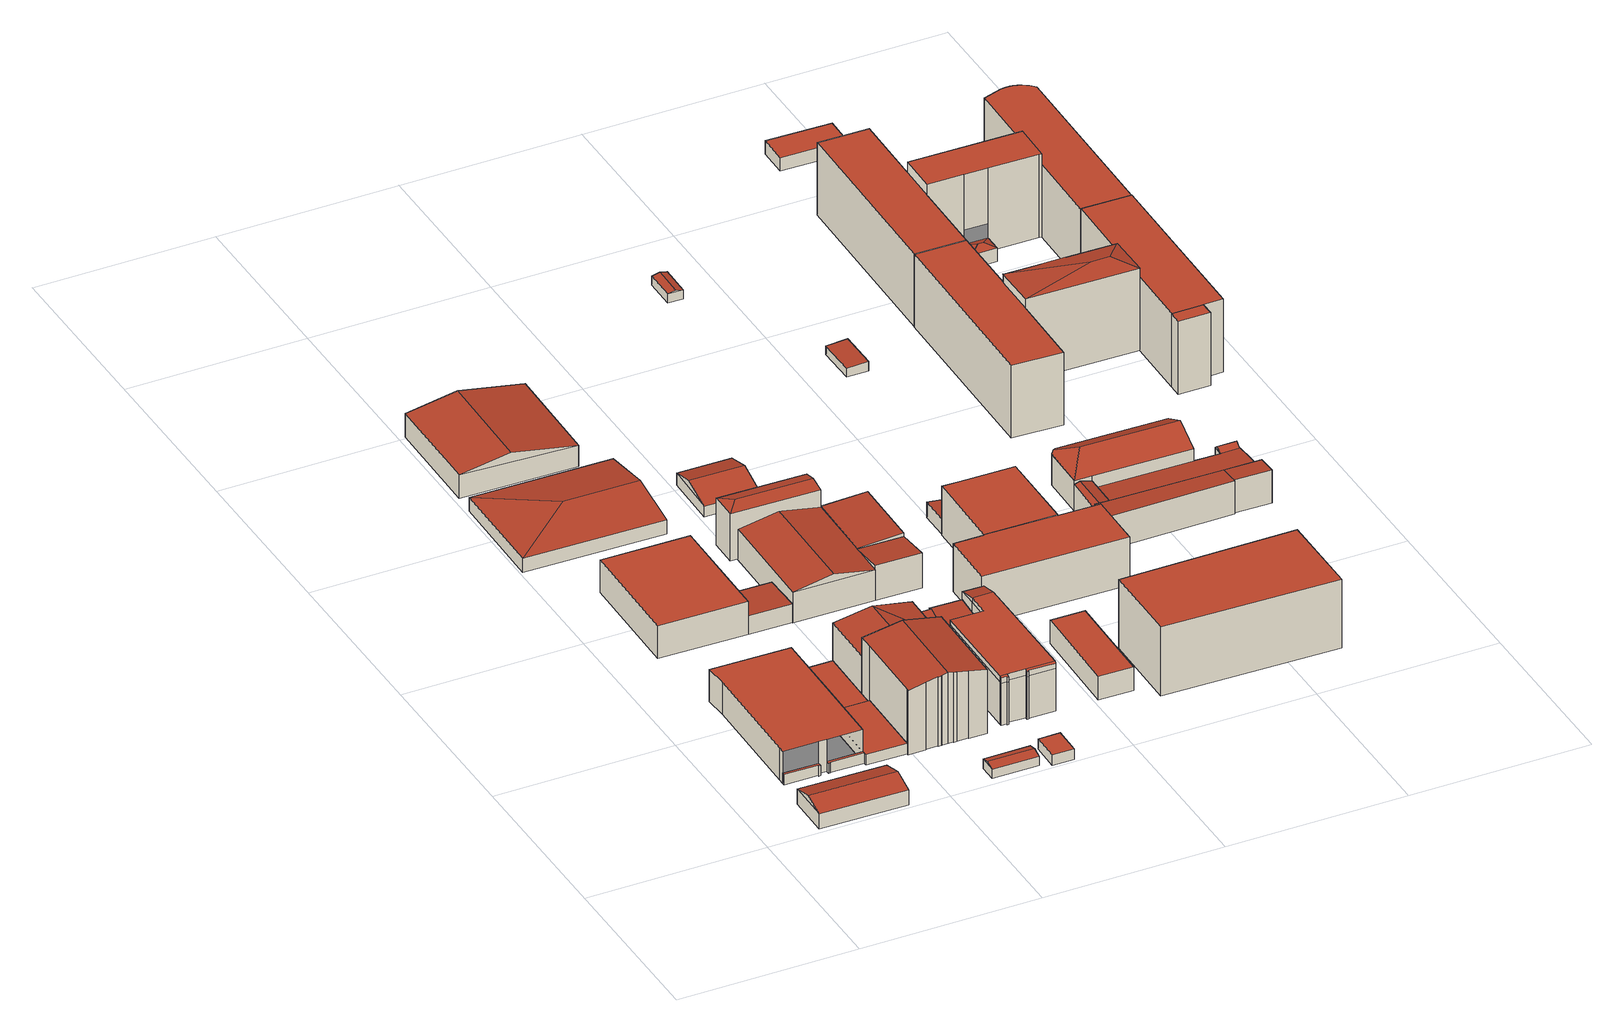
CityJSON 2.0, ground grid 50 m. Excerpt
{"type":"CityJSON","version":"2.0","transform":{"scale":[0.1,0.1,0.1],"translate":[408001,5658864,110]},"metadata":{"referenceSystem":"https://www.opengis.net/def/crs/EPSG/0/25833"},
"CityObjects":{
"building1":{"type":"Building","attributes":{"Dachtyp_tdc":"tdcGableRoof","Gemeindeschluessel":14612000,"Dachneigung":16.7,"QualitaetDacherkennung":88,"Geometrietyp2DReferenz":"3000","measuredHeight":6.21,"function":"31001_2000","roofType":"3100"},"geometry":[{"type":"Solid","lod":"2","boundaries":[[[[0,1,2,3]],[[1,4,5,2]],[[4,6,7,5]],[[6,0,3,7]],[[4,1,8]],[[0,6,9]],[[1,0,9,8]],[[6,4,8,9]],[[3,2,5,7]]]],"semantics":{"surfaces":[{"type":"WallSurface"},{"type":"RoofSurface"},{"type":"GroundSurface"}],"values":[[0,0,0,0,0,0,1,1,2]]}}]},
"building2":{"type":"Building","attributes":{"Gemeindeschluessel":14612000,"Geometrietyp2DReferenz":"3000","function":"31001_2000","roofType":"9999"},"children":["building2-1","building2-2","building2-3"]},
"building2-1":{"type":"BuildingPart","attributes":{"Dachtyp_tdc":"tdcPolyFlatRoof","Dachneigung":0,"QualitaetDacherkennung":30,"Geometrietyp2DReferenz":"3000","measuredHeight":9.4,"roofType":"1000"},"parents":["building2"],"geometry":[{"type":"MultiSurface","lod":"2","boundaries":[[[10,11,12,13]],[[11,14,15,16,12]],[[17,18,19,20,21,22]],[[23,24,25,26,27]],[[24,28,29,25]],[[28,30,31,29]],[[30,10,13,31]],[[30,28,24,23,18,17,14,11,10]],[[13,12,16,21,20,26,25,29,31]]],"semantics":{"surfaces":[{"type":"WallSurface"},{"type":"RoofSurface"},{"type":"GroundSurface"}],"values":[0,0,0,0,0,0,0,1,2]}}]},
"building2-2":{"type":"BuildingPart","attributes":{"Dachtyp_tdc":"tdcPolyFlatRoof","Dachneigung":0,"QualitaetDacherkennung":0,"Geometrietyp2DReferenz":"3000","measuredHeight":3,"roofType":"9999"},"parents":["building2"],"geometry":[{"type":"MultiSurface","lod":"2","boundaries":[[[32,33,34,15,22,35]],[[35,22,21,36]],[[15,34,37,16]],[[34,33,38,37]],[[33,32,39,38]],[[32,35,36,39]],[[36,21,16,37,38,39]],[[16,21,22,15]]],"semantics":{"surfaces":[{"type":"RoofSurface"},{"type":"WallSurface"},{"type":"GroundSurface"},{"type":"ClosureSurface","isClosure":"1","QuelleClosure":"LoD1Solid"}],"values":[0,1,1,1,1,1,2,3]}}]},
"building2-3":{"type":"BuildingPart","attributes":{"Dachtyp_tdc":"tdcPolyFlatRoof","Dachneigung":0,"QualitaetDacherkennung":0,"Geometrietyp2DReferenz":"3000","measuredHeight":3.01,"roofType":"9999"},"parents":["building2"],"geometry":[{"type":"MultiSurface","lod":"2","boundaries":[[[19,27,40,41,42,43]],[[43,42,44,45]],[[42,41,46,44]],[[41,40,47,46]],[[40,27,26,47]],[[19,43,45,20]],[[45,44,46,47,26,20]],[[20,26,27,19]]],"semantics":{"surfaces":[{"type":"RoofSurface"},{"type":"WallSurface"},{"type":"GroundSurface"},{"type":"ClosureSurface","isClosure":"1","QuelleClosure":"LoD1Solid"}],"values":[0,1,1,1,1,1,2,3]}}]},
"building3":{"type":"Building","attributes":{"Dachtyp_tdc":"tdcPolyFlatRoof","Gemeindeschluessel":14612000,"Dachneigung":0,"QualitaetDacherkennung":0,"Geometrietyp2DReferenz":"3000","BezugspunktDach":"2000","measuredHeight":3,"function":"31001_2000"},"geometry":[{"type":"MultiSurface","lod":"2","boundaries":[[[48,49,50,51,52]],[[52,51,53,54]],[[51,50,55,53]],[[50,49,56,55]],[[49,48,57,56]],[[48,52,54,57]],[[54,53,55,56,57]]],"semantics":{"surfaces":[{"type":"RoofSurface"},{"type":"WallSurface"},{"type":"GroundSurface"}],"values":[0,1,1,1,1,1,2]}}]},
"building4":{"type":"Building","attributes":{"Dachtyp_tdc":"tdcPolyFlatRoof","Gemeindeschluessel":14612000,"Dachneigung":0,"QualitaetDacherkennung":30,"Geometrietyp2DReferenz":"3000","measuredHeight":9.55,"function":"31001_2000","roofType":"1000"},"geometry":[{"type":"Solid","lod":"2","boundaries":[[[[58,59,60,61]],[[59,62,63,60]],[[62,64,65,63]],[[64,66,67,65]],[[66,58,61,67]],[[66,64,62,59,58]],[[61,60,63,65,67]]]],"semantics":{"surfaces":[{"type":"WallSurface"},{"type":"RoofSurface"},{"type":"GroundSurface"}],"values":[[0,0,0,0,0,1,2]]}}]},
"building5":{"type":"Building","attributes":{"Dachtyp_tdc":"tdcPolyFlatRoof","Gemeindeschluessel":14612000,"Dachneigung":0,"QualitaetDacherkennung":23,"Geometrietyp2DReferenz":"3000","measuredHeight":2.31,"function":"31001_2000","roofType":"1000"},"geometry":[{"type":"Solid","lod":"2","boundaries":[[[[68,69,70,57]],[[69,71,72,70]],[[71,73,74,72]],[[73,75,54,74]],[[75,68,57,54]],[[75,73,71,69,68]],[[57,70,72,74,54]]]],"semantics":{"surfaces":[{"type":"WallSurface"},{"type":"RoofSurface"},{"type":"GroundSurface"}],"values":[[0,0,0,0,0,1,2]]}}]},
"building6":{"type":"Building","attributes":{"Gemeindeschluessel":14612000,"Dachtyp_tdc":"tdcHipAndGableRoof","Dachneigung":10.15,"QualitaetDacherkennung":19,"Geometrietyp2DReferenz":"3000","measuredHeight":6.79,"function":"31001_2000","roofType":"5000"},"geometry":[{"type":"Solid","lod":"2","boundaries":[[[[76,77,78,79]],[[77,80,81,78]],[[80,82,83,81]],[[82,76,79,83]],[[80,77,84]],[[76,82,85]],[[77,76,85,84]],[[82,80,84,85]],[[79,78,81,83]]]],"semantics":{"surfaces":[{"type":"WallSurface"},{"type":"RoofSurface"},{"type":"GroundSurface"}],"values":[[0,0,0,0,1,0,1,1,2]]}}]},
"building7":{"type":"Building","attributes":{"Dachtyp_tdc":"tdcGableRoof","Gemeindeschluessel":14612000,"Dachneigung":10.18,"QualitaetDacherkennung":61,"Geometrietyp2DReferenz":"3000","measuredHeight":20.76,"function":"31001_2000","roofType":"3100"},"geometry":[{"type":"Solid","lod":"2","boundaries":[[[[86,87,88,89]],[[87,90,91,88]],[[90,92,93,91]],[[92,94,95,93]],[[94,96,53,95]],[[96,97,54,53]],[[97,98,74,54]],[[98,99,100,74]],[[99,101,102,100]],[[101,103,104,102]],[[103,105,106,104]],[[105,107,108,106]],[[107,109,110,108]],[[109,111,112,110]],[[111,113,114,112]],[[113,115,116,114]],[[115,117,118,116]],[[117,119,120,118]],[[119,121,122,120]],[[121,86,89,122]],[[117,115,113,111,109,107,105,103,101,99]],[[99,98,97,96,94,92,90,87,86,121,119,117]],[[89,88,91,93,95,53,54,74,100,102,104,106,108,110,112,114,116,118,120,122]]]],"semantics":{"surfaces":[{"type":"WallSurface"},{"type":"RoofSurface"},{"type":"GroundSurface"}],"values":[[0,0,0,0,0,0,0,0,0,0,0,0,0,0,0,0,0,0,0,0,1,1,2]]}}]},
"building8":{"type":"Building","attributes":{"Dachtyp_tdc":"tdcGableRoof","Gemeindeschluessel":14612000,"Dachneigung":14.12,"QualitaetDacherkennung":81,"Geometrietyp2DReferenz":"3000","measuredHeight":3.31,"function":"31001_2000","roofType":"3100"},"geometry":[{"type":"Solid","lod":"2","boundaries":[[[[123,124,125,126]],[[124,127,128,125]],[[127,129,130,128]],[[129,123,126,130]],[[127,124,131]],[[123,129,132]],[[124,123,132,131]],[[129,127,131,132]],[[126,125,128,130]]]],"semantics":{"surfaces":[{"type":"WallSurface"},{"type":"RoofSurface"},{"type":"GroundSurface"}],"values":[[0,0,0,0,0,0,1,1,2]]}}]},
"building9":{"type":"Building","attributes":{"Dachtyp_tdc":"tdcPolyFlatRoof","Gemeindeschluessel":14612000,"Dachneigung":2.99,"QualitaetDacherkennung":79,"Geometrietyp2DReferenz":"3000","measuredHeight":5.35,"function":"31001_2000","roofType":"2100"},"geometry":[{"type":"Solid","lod":"2","boundaries":[[[[133,134,135,136]],[[134,137,61,135]],[[137,138,67,61]],[[138,133,136,67]],[[138,137,134,133]],[[136,135,61,67]]]],"semantics":{"surfaces":[{"type":"WallSurface"},{"type":"RoofSurface"},{"type":"GroundSurface"}],"values":[[0,0,0,0,1,2]]}}]},
"building10":{"type":"Building","attributes":{"Dachtyp_tdc":"tdcGableRoof","Gemeindeschluessel":14612000,"Dachneigung":10.08,"QualitaetDacherkennung":37,"Geometrietyp2DReferenz":"3000","measuredHeight":9.39,"function":"31001_2000","roofType":"3100"},"geometry":[{"type":"Solid","lod":"2","boundaries":[[[[139,140,141,142]],[[140,143,144,141]],[[143,145,146,144]],[[145,139,142,146]],[[143,140,147]],[[139,145,148]],[[140,139,148,147]],[[145,143,147,148]],[[142,141,144,146]]]],"semantics":{"surfaces":[{"type":"WallSurface"},{"type":"RoofSurface"},{"type":"GroundSurface"}],"values":[[0,0,0,0,0,0,1,1,2]]}}]},
"building11":{"type":"Building","attributes":{"Dachtyp_tdc":"tdcFreeFormRoof","Gemeindeschluessel":14612000,"Dachneigung":10.04,"QualitaetDacherkennung":46,"Geometrietyp2DReferenz":"3000","measuredHeight":15.27,"function":"31001_2000","roofType":"5000"},"geometry":[{"type":"Solid","lod":"2","boundaries":[[[[149,150,72,74]],[[150,151,152,72]],[[151,153,154,152]],[[153,155,156,154]],[[155,157,102,156]],[[157,149,74,102]],[[150,149,158,159]],[[159,157,155,153,151]],[[158,157,159]],[[157,158,149]],[[150,159,151]],[[74,72,152,154,156,102]]]],"semantics":{"surfaces":[{"type":"WallSurface"},{"type":"RoofSurface"},{"type":"GroundSurface"}],"values":[[0,0,0,0,0,0,1,1,1,0,0,2]]}}]},
"building12":{"type":"Building","attributes":{"Dachtyp_tdc":"tdcPolyFlatRoof","Gemeindeschluessel":14612000,"Dachneigung":0,"QualitaetDacherkennung":94,"Geometrietyp2DReferenz":"3000","measuredHeight":3.01,"function":"31001_2000","roofType":"1000"},"geometry":[{"type":"Solid","lod":"2","boundaries":[[[[160,161,162,163]],[[161,164,165,162]],[[164,166,167,165]],[[166,160,163,167]],[[166,164,161,160]],[[163,162,165,167]]]],"semantics":{"surfaces":[{"type":"WallSurface"},{"type":"RoofSurface"},{"type":"GroundSurface"}],"values":[[0,0,0,0,1,2]]}}]},
"building13":{"type":"Building","attributes":{"Dachtyp_tdc":"tdcFreeFormRoof","Gemeindeschluessel":14612000,"Dachneigung":26.75,"QualitaetDacherkennung":26,"Geometrietyp2DReferenz":"3000","measuredHeight":4.13,"function":"31001_2000","roofType":"5000"},"geometry":[{"type":"Solid","lod":"2","boundaries":[[[[168,169,170,171]],[[169,172,156,170]],[[172,173,154,156]],[[173,168,171,154]],[[174,175,173,172]],[[174,172,169]],[[175,174,169,168]],[[175,168,173]],[[171,170,156,154]]]],"semantics":{"surfaces":[{"type":"WallSurface"},{"type":"RoofSurface"},{"type":"GroundSurface"}],"values":[[0,0,0,0,1,1,1,1,2]]}}]},
"building14":{"type":"Building","attributes":{"Gemeindeschluessel":14612000,"Geometrietyp2DReferenz":"3000","function":"31001_2000","roofType":"9999"},"children":["building14-1","building14-2"]},
"building14-1":{"type":"BuildingPart","attributes":{"Dachtyp_tdc":"tdcGableRoof","Dachneigung":10.97,"QualitaetDacherkennung":50,"Geometrietyp2DReferenz":"3000","measuredHeight":10.4,"roofType":"3100"},"parents":["building14"],"geometry":[{"type":"MultiSurface","lod":"2","boundaries":[[[176,177,178,179]],[[177,180,181,178]],[[180,182,183,181]],[[180,177,184]],[[177,176,185,186,184]],[[182,180,184,186,187]],[[179,178,181,183]]],"semantics":{"surfaces":[{"type":"WallSurface"},{"type":"RoofSurface"},{"type":"GroundSurface"}],"values":[0,0,0,0,1,1,2]}}]},
"building14-2":{"type":"BuildingPart","attributes":{"Dachtyp_tdc":"tdcPolyFlatRoof","Dachneigung":4.54,"QualitaetDacherkennung":76,"Geometrietyp2DReferenz":"3000","measuredHeight":10.03,"roofType":"2100"},"parents":["building14"],"geometry":[{"type":"MultiSurface","lod":"2","boundaries":[[[188,179,183,189,190]],[[191,192,176,179,188]],[[193,194,189,183,182]],[[194,195,190,189]],[[195,191,188,190]],[[195,194,193,187,185,192,191]]],"semantics":{"surfaces":[{"type":"GroundSurface"},{"type":"WallSurface"},{"type":"RoofSurface"}],"values":[0,1,1,1,1,2]}}]},
"building15":{"type":"Building","attributes":{"Dachtyp_tdc":"tdcFreeFormRoof","Gemeindeschluessel":14612000,"Dachneigung":0.806,"QualitaetDacherkennung":40,"Geometrietyp2DReferenz":"3000","measuredHeight":14.28,"function":"31001_2000","roofType":"5000"},"geometry":[{"type":"Solid","lod":"2","boundaries":[[[[196,197,198,199]],[[197,200,201,198]],[[200,202,203,201]],[[202,204,205,203]],[[204,206,207,205]],[[206,208,209,207]],[[208,210,211,209]],[[210,212,213,211]],[[212,214,215,213]],[[214,216,217,215]],[[216,218,219,217]],[[218,220,221,219]],[[220,222,223,221]],[[222,224,170,223]],[[224,225,226,170]],[[225,227,228,226]],[[227,229,230,228]],[[229,196,199,230]],[[231,232,233,234,235,236,237,238,233,232,239,240,241,242]],[[243,196,229,244]],[[238,243,244,245,246,239,232,233]],[[227,244,229]],[[202,200,238,237]],[[197,196,243]],[[200,197,243,238]],[[204,202,237,236]],[[206,204,236,235]],[[208,206,235,234]],[[210,208,234,233]],[[212,210,233,232]],[[214,212,232,231]],[[216,214,231,242]],[[218,216,242,241]],[[220,218,241,240]],[[222,220,240,239]],[[224,222,239,246]],[[225,224,246,245]],[[227,225,245,244]],[[199,198,201,203,205,207,209,211,213,215,217,219,221,223,170,226,228,230]]]],"semantics":{"surfaces":[{"type":"WallSurface"},{"type":"RoofSurface"},{"type":"GroundSurface"}],"values":[[0,0,0,0,0,0,0,0,0,0,0,0,0,0,0,0,0,0,1,1,1,0,0,0,0,0,0,0,0,0,0,0,0,0,0,0,0,0,2]]}}]},
"building16":{"type":"Building","attributes":{"Dachtyp_tdc":"tdcFreeFormRoof","Gemeindeschluessel":14612000,"Dachneigung":12.88,"QualitaetDacherkennung":52,"Geometrietyp2DReferenz":"3000","measuredHeight":14.72,"function":"31001_2000","roofType":"5000"},"geometry":[{"type":"Solid","lod":"2","boundaries":[[[[247,248,249,250]],[[248,251,252,249]],[[251,253,254,252]],[[253,247,250,254]],[[255,253,251]],[[248,256,255,251]],[[255,256,247,253]],[[248,247,256]],[[250,249,252,254]]]],"semantics":{"surfaces":[{"type":"WallSurface"},{"type":"RoofSurface"},{"type":"GroundSurface"}],"values":[[0,0,0,0,1,1,1,0,2]]}}]},
"building17":{"type":"Building","attributes":{"Gemeindeschluessel":14612000,"Geometrietyp2DReferenz":"3000","function":"31001_2000","roofType":"9999"},"children":["building17-1","building17-2"]},
"building17-1":{"type":"BuildingPart","attributes":{"Dachtyp_tdc":"tdcGableRoof","Dachneigung":10.59,"QualitaetDacherkennung":91,"Geometrietyp2DReferenz":"3000","measuredHeight":10.96,"roofType":"3100"},"parents":["building17"],"geometry":[{"type":"MultiSurface","lod":"2","boundaries":[[[257,258,259,260]],[[258,261,262,259]],[[263,257,260,264]],[[261,258,265]],[[257,263,266]],[[258,257,266,265]],[[263,267,261,265,266]],[[260,259,262,268,264]]],"semantics":{"surfaces":[{"type":"WallSurface"},{"type":"RoofSurface"},{"type":"GroundSurface"}],"values":[0,0,0,0,0,1,1,2]}}]},
"building17-2":{"type":"BuildingPart","attributes":{"Dachtyp_tdc":"tdcPolyFlatRoof","Dachneigung":6.86,"QualitaetDacherkennung":84,"Geometrietyp2DReferenz":"3000","measuredHeight":10.15,"roofType":"2100"},"parents":["building17"],"geometry":[{"type":"MultiSurface","lod":"2","boundaries":[[[269,270,271,272]],[[270,273,263,264,271]],[[274,269,272,268,267]],[[274,273,270,269]],[[272,271,264,268]]],"semantics":{"surfaces":[{"type":"WallSurface"},{"type":"RoofSurface"},{"type":"GroundSurface"}],"values":[0,0,0,1,2]}}]},
"building18":{"type":"Building","attributes":{"Dachtyp_tdc":"tdcGableRoof","Gemeindeschluessel":14612000,"Dachneigung":17.42,"QualitaetDacherkennung":97,"Geometrietyp2DReferenz":"3000","measuredHeight":5.73,"function":"31001_2000","roofType":"3100"},"geometry":[{"type":"Solid","lod":"2","boundaries":[[[[275,276,277,278]],[[276,279,280,277]],[[279,281,282,280]],[[281,275,278,282]],[[279,276,283]],[[275,281,284]],[[276,275,284,283]],[[281,279,283,284]],[[278,277,280,282]]]],"semantics":{"surfaces":[{"type":"WallSurface"},{"type":"RoofSurface"},{"type":"GroundSurface"}],"values":[[0,0,0,0,0,0,1,1,2]]}}]},
"building19":{"type":"Building","attributes":{"Dachtyp_tdc":"tdcPolyFlatRoof","Gemeindeschluessel":14612000,"Dachneigung":3.79,"QualitaetDacherkennung":90,"Geometrietyp2DReferenz":"3000","measuredHeight":9.85,"function":"31001_2000","roofType":"2100"},"geometry":[{"type":"Solid","lod":"2","boundaries":[[[[285,286,287,262]],[[286,288,272,287]],[[288,289,268,272]],[[289,285,262,268]],[[289,288,286,285]],[[262,287,272,268]]]],"semantics":{"surfaces":[{"type":"WallSurface"},{"type":"RoofSurface"},{"type":"GroundSurface"}],"values":[[0,0,0,0,1,2]]}}]},
"building20":{"type":"Building","attributes":{"Dachtyp_tdc":"tdcPolyFlatRoof","Gemeindeschluessel":14612000,"Dachneigung":0,"QualitaetDacherkennung":66,"Geometrietyp2DReferenz":"3000","measuredHeight":6.84,"function":"31001_2000","roofType":"1000"},"geometry":[{"type":"Solid","lod":"2","boundaries":[[[[290,291,292,293]],[[291,294,295,292]],[[294,296,297,295]],[[296,290,293,297]],[[296,294,291,290]],[[293,292,295,297]]]],"semantics":{"surfaces":[{"type":"WallSurface"},{"type":"RoofSurface"},{"type":"GroundSurface"}],"values":[[0,0,0,0,1,2]]}}]},
"building21":{"type":"Building","attributes":{"Dachtyp_tdc":"tdcPolyFlatRoof","Gemeindeschluessel":14612000,"Dachneigung":4.94,"QualitaetDacherkennung":89,"Geometrietyp2DReferenz":"3000","measuredHeight":4.5,"function":"31001_2000","roofType":"2100"},"geometry":[{"type":"Solid","lod":"2","boundaries":[[[[298,299,300,301]],[[299,302,303,300]],[[302,304,305,303]],[[304,298,301,305]],[[304,302,299,298]],[[301,300,303,305]]]],"semantics":{"surfaces":[{"type":"WallSurface"},{"type":"RoofSurface"},{"type":"GroundSurface"}],"values":[[0,0,0,0,1,2]]}}]},
"building22":{"type":"Building","attributes":{"Gemeindeschluessel":14612000,"Geometrietyp2DReferenz":"3000","function":"31001_2000","roofType":"9999"},"children":["building22-1","building22-2"]},
"building22-1":{"type":"BuildingPart","attributes":{"Dachtyp_tdc":"tdcPolyFlatRoof","Dachneigung":0,"QualitaetDacherkennung":69,"Geometrietyp2DReferenz":"3000","measuredHeight":14.1,"roofType":"1000"},"parents":["building22"],"geometry":[{"type":"MultiSurface","lod":"2","boundaries":[[[306,307,308,309]],[[307,310,311,308]],[[312,313,314,315]],[[313,316,317,314]],[[316,318,319,317]],[[318,306,309,319]],[[318,316,313,312,310,307,306]],[[309,308,311,315,314,317,319]]],"semantics":{"surfaces":[{"type":"WallSurface"},{"type":"RoofSurface"},{"type":"GroundSurface"}],"values":[0,0,0,0,0,0,1,2]}}]},
"building22-2":{"type":"BuildingPart","attributes":{"Dachtyp_tdc":"tdcPolyFlatRoof","Dachneigung":0,"QualitaetDacherkennung":68,"Geometrietyp2DReferenz":"3000","measuredHeight":14.27,"roofType":"1000"},"parents":["building22"],"geometry":[{"type":"MultiSurface","lod":"2","boundaries":[[[320,321,315,322]],[[321,312,315]],[[323,311,310]],[[323,324,325,311]],[[324,326,327,325]],[[326,320,322,327]],[[326,324,323,321,320]],[[322,315,311,325,327]]],"semantics":{"surfaces":[{"type":"WallSurface"},{"type":"RoofSurface"},{"type":"GroundSurface"}],"values":[0,0,0,0,0,0,1,2]}}]},
"building23":{"type":"Building","attributes":{"Dachtyp_tdc":"tdcPolyFlatRoof","Gemeindeschluessel":14612000,"Dachneigung":0,"QualitaetDacherkennung":82,"Geometrietyp2DReferenz":"3000","measuredHeight":20.16,"function":"31001_2000","roofType":"1000"},"geometry":[{"type":"Solid","lod":"2","boundaries":[[[[328,329,330,331]],[[329,332,333,330]],[[332,334,335,333]],[[334,328,331,335]],[[334,332,329,328]],[[331,330,333,335]]]],"semantics":{"surfaces":[{"type":"WallSurface"},{"type":"RoofSurface"},{"type":"GroundSurface"}],"values":[[0,0,0,0,1,2]]}}]},
"building24":{"type":"Building","attributes":{"Dachtyp_tdc":"tdcGableRoof","Gemeindeschluessel":14612000,"Dachneigung":13.19,"QualitaetDacherkennung":92,"Geometrietyp2DReferenz":"3000","measuredHeight":3.06,"function":"31001_2000","roofType":"3100"},"geometry":[{"type":"Solid","lod":"2","boundaries":[[[[336,337,338,339]],[[337,340,341,338]],[[340,342,343,341]],[[342,336,339,343]],[[340,337,344]],[[336,342,345]],[[337,336,345,344]],[[342,340,344,345]],[[339,338,341,343]]]],"semantics":{"surfaces":[{"type":"WallSurface"},{"type":"RoofSurface"},{"type":"GroundSurface"}],"values":[[0,0,0,0,0,0,1,1,2]]}}]},
"building25":{"type":"Building","attributes":{"Dachtyp_tdc":"tdcGableRoof","Gemeindeschluessel":14612000,"Dachneigung":14.53,"QualitaetDacherkennung":90,"Geometrietyp2DReferenz":"3000","measuredHeight":8.33,"function":"31001_2000","roofType":"3100"},"geometry":[{"type":"Solid","lod":"2","boundaries":[[[[346,347,348,349]],[[347,350,351,348]],[[350,352,353,351]],[[352,346,349,353]],[[350,347,354]],[[346,352,355]],[[347,346,355,354]],[[352,350,354,355]],[[349,348,351,353]]]],"semantics":{"surfaces":[{"type":"WallSurface"},{"type":"RoofSurface"},{"type":"GroundSurface"}],"values":[[0,0,0,0,0,0,1,1,2]]}}]},
"building26":{"type":"Building","attributes":{"Dachtyp_tdc":"tdcPolyFlatRoof","Gemeindeschluessel":14612000,"Dachneigung":3.3,"QualitaetDacherkennung":100,"Geometrietyp2DReferenz":"3000","measuredHeight":2.79,"function":"31001_2000","roofType":"2100"},"geometry":[{"type":"Solid","lod":"2","boundaries":[[[[356,357,358,359]],[[357,360,361,358]],[[360,362,363,361]],[[362,356,359,363]],[[362,360,357,356]],[[359,358,361,363]]]],"semantics":{"surfaces":[{"type":"WallSurface"},{"type":"RoofSurface"},{"type":"GroundSurface"}],"values":[[0,0,0,0,1,2]]}}]},
"building27":{"type":"Building","attributes":{"Gemeindeschluessel":14612000,"Geometrietyp2DReferenz":"3000","function":"31001_2000","roofType":"9999"},"children":["building27-1","building27-2"]},
"building27-1":{"type":"BuildingPart","attributes":{"Dachtyp_tdc":"tdcPolyFlatRoof","Dachneigung":4.97,"QualitaetDacherkennung":85,"Geometrietyp2DReferenz":"3000","measuredHeight":9.75,"roofType":"2100"},"parents":["building27"],"geometry":[{"type":"MultiSurface","lod":"2","boundaries":[[[364,365,366,367]],[[365,368,314,366]],[[368,369,370,314]],[[369,371,372,370]],[[371,373,351,372]],[[373,374,348,351]],[[374,375,376,348]],[[375,374,373,371,369,368,365,364,377]],[[367,366,314,370,372,351,348,376]]],"semantics":{"surfaces":[{"type":"WallSurface"},{"type":"RoofSurface"},{"type":"GroundSurface"}],"values":[0,0,0,0,0,0,0,1,2]}}]},
"building27-2":{"type":"BuildingPart","attributes":{"Dachtyp_tdc":"tdcPolyFlatRoof","Dachneigung":5.11,"QualitaetDacherkennung":90,"Geometrietyp2DReferenz":"3000","measuredHeight":9.64,"roofType":"2100"},"parents":["building27"],"geometry":[{"type":"MultiSurface","lod":"2","boundaries":[[[378,379,380,381]],[[379,364,367,380]],[[375,378,381,376]],[[375,377,364,379,378]],[[381,380,367,376]]],"semantics":{"surfaces":[{"type":"WallSurface"},{"type":"RoofSurface"},{"type":"GroundSurface"}],"values":[0,0,0,1,2]}}]},
"building28":{"type":"Building","attributes":{"Dachtyp_tdc":"tdcFreeFormRoof","Gemeindeschluessel":14612000,"Dachneigung":27.55,"QualitaetDacherkennung":89,"Geometrietyp2DReferenz":"3000","measuredHeight":12.74,"function":"31001_2000","roofType":"5000"},"geometry":[{"type":"Solid","lod":"2","boundaries":[[[[382,383,349,384]],[[383,385,353,349]],[[385,386,387,353]],[[386,388,389,387]],[[388,390,391,389]],[[390,382,384,391]],[[392,393,385,394]],[[382,395,394,385,383]],[[396,397,392,394,395]],[[388,397,396,390]],[[390,396,395,382]],[[386,393,392,397,388]],[[385,393,386]],[[384,349,353,387,389,391]]]],"semantics":{"surfaces":[{"type":"WallSurface"},{"type":"RoofSurface"},{"type":"GroundSurface"}],"values":[[0,0,0,0,0,0,1,1,1,0,0,0,0,2]]}}]},
"building29":{"type":"Building","attributes":{"Gemeindeschluessel":14612000,"Geometrietyp2DReferenz":"3000","function":"31001_2000","roofType":"9999"},"children":["building29-1","building29-2"]},
"building29-1":{"type":"BuildingPart","attributes":{"Dachtyp_tdc":"tdcPolyFlatRoof","Dachneigung":5.83,"QualitaetDacherkennung":68,"Geometrietyp2DReferenz":"3000","measuredHeight":6.55,"roofType":"2100"},"parents":["building29"],"geometry":[{"type":"MultiSurface","lod":"2","boundaries":[[[398,399,349,348]],[[399,400,384,349]],[[400,401,402,403,384]],[[404,405,381,406,407]],[[405,398,348,381]],[[405,404,401,400,399,398]],[[348,349,384,403,406,381]]],"semantics":{"surfaces":[{"type":"WallSurface"},{"type":"RoofSurface"},{"type":"GroundSurface"}],"values":[0,0,0,0,0,1,2]}}]},
"building29-2":{"type":"BuildingPart","attributes":{"Dachtyp_tdc":"tdcGableRoof","Dachneigung":28.9,"QualitaetDacherkennung":47,"Geometrietyp2DReferenz":"3000","measuredHeight":6.01,"roofType":"3100"},"parents":["building29"],"geometry":[{"type":"MultiSurface","lod":"2","boundaries":[[[402,408,409,403]],[[408,410,411,409]],[[410,407,406,411]],[[408,402,412]],[[407,410,413]],[[402,407,413,412]],[[410,408,412,413]],[[406,403,409,411]]],"semantics":{"surfaces":[{"type":"WallSurface"},{"type":"RoofSurface"},{"type":"GroundSurface"}],"values":[0,0,0,0,0,1,1,2]}}]},
"building30":{"type":"Building","attributes":{"Gemeindeschluessel":14612000,"Geometrietyp2DReferenz":"3000","function":"31001_2000","roofType":"9999"},"children":["building30-1","building30-2","building30-3","building30-4","building30-5"]},
"building30-1":{"type":"BuildingPart","attributes":{"Dachtyp_tdc":"tdcPolyFlatRoof","Dachneigung":0,"QualitaetDacherkennung":57,"Geometrietyp2DReferenz":"3000","measuredHeight":21.39,"roofType":"1000"},"parents":["building30"],"geometry":[{"type":"MultiSurface","lod":"2","boundaries":[[[414,415,416,417]],[[415,418,419,416]],[[420,414,417,421]],[[420,418,415,414]],[[417,416,419,421]]],"semantics":{"surfaces":[{"type":"WallSurface"},{"type":"RoofSurface"},{"type":"GroundSurface"}],"values":[0,0,0,1,2]}}]},
"building30-2":{"type":"BuildingPart","attributes":{"Dachtyp_tdc":"tdcPolyFlatRoof","Dachneigung":0,"QualitaetDacherkennung":31,"Geometrietyp2DReferenz":"3000","measuredHeight":21.45,"roofType":"1000"},"parents":["building30"],"geometry":[{"type":"MultiSurface","lod":"2","boundaries":[[[422,423,420,421,424]],[[425,426,427,419,418]],[[428,429,430,431]],[[429,432,433,430]],[[432,422,424,433]],[[432,429,428,434,435,426,425,423,422]],[[424,421,419,427,436,437,431,430,433]]],"semantics":{"surfaces":[{"type":"WallSurface"},{"type":"RoofSurface"},{"type":"GroundSurface"}],"values":[0,0,0,0,0,1,2]}}]},
"building30-3":{"type":"BuildingPart","attributes":{"Dachtyp_tdc":"tdcHipRoof","Dachneigung":4.03,"QualitaetDacherkennung":22,"Geometrietyp2DReferenz":"3000","measuredHeight":25.22,"roofType":"3200"},"parents":["building30"],"geometry":[{"type":"MultiSurface","lod":"2","boundaries":[[[438,439,440,441]],[[439,442,440]],[[443,444,445]],[[443,446,431,444]],[[446,428,431]],[[447,434,437,434]],[[448,449,450,451,427,426]],[[452,453,454,453]],[[455,438,441,456,457]],[[452,449,458]],[[459,447,460]],[[449,448,459,460,458]],[[447,446,443,439,438,455,452,458,460]],[[441,440,444,431,437,436,427,451,454,456]]],"semantics":{"surfaces":[{"type":"WallSurface"},{"type":"RoofSurface"},{"type":"GroundSurface"}],"values":[0,0,0,0,0,0,0,0,0,1,1,1,1,2]}}]},
"building30-4":{"type":"BuildingPart","attributes":{"Dachtyp_tdc":"tdcPolyFlatRoof","Dachneigung":0,"QualitaetDacherkennung":77,"Geometrietyp2DReferenz":"3000","measuredHeight":21.25,"roofType":"1000"},"parents":["building30"],"geometry":[{"type":"MultiSurface","lod":"2","boundaries":[[[461,462,463,464]],[[462,465,441,463]],[[450,466,467,451]],[[466,468,469,467]],[[468,461,464,469]],[[468,466,450,453,465,462,461]],[[464,463,441,454,451,467,469]]],"semantics":{"surfaces":[{"type":"WallSurface"},{"type":"RoofSurface"},{"type":"GroundSurface"}],"values":[0,0,0,0,0,1,2]}}]},
"building30-5":{"type":"BuildingPart","attributes":{"Dachtyp_tdc":"tdcPolyFlatRoof","Dachneigung":0,"QualitaetDacherkennung":90,"Geometrietyp2DReferenz":"3000","measuredHeight":4.09,"roofType":"1000"},"parents":["building30"],"geometry":[{"type":"MultiSurface","lod":"2","boundaries":[[[470,445,444,471]],[[442,472,473,440]],[[472,470,471,473]],[[472,442,445,470]],[[471,444,440,473]]],"semantics":{"surfaces":[{"type":"WallSurface"},{"type":"RoofSurface"},{"type":"GroundSurface"}],"values":[0,0,0,1,2]}}]},
"building31":{"type":"Building","attributes":{"Dachtyp_tdc":"tdcPolyFlatRoof","Gemeindeschluessel":14612000,"Dachneigung":0,"QualitaetDacherkennung":83,"Geometrietyp2DReferenz":"3000","measuredHeight":3.88,"function":"31001_2000","roofType":"1000"},"geometry":[{"type":"Solid","lod":"2","boundaries":[[[[474,475,476,477]],[[475,478,479,476]],[[478,480,481,479]],[[480,474,477,481]],[[480,478,475,474]],[[477,476,479,481]]]],"semantics":{"surfaces":[{"type":"WallSurface"},{"type":"RoofSurface"},{"type":"GroundSurface"}],"values":[[0,0,0,0,1,2]]}}]},
"building32":{"type":"Building","attributes":{"Gemeindeschluessel":14612000,"Geometrietyp2DReferenz":"3000","function":"31001_2000","roofType":"9999"},"children":["building32-1","building32-2","building32-3","building32-4"]},
"building32-1":{"type":"BuildingPart","attributes":{"Dachtyp_tdc":"tdcPolyFlatRoof","Dachneigung":0,"QualitaetDacherkennung":74,"Geometrietyp2DReferenz":"3000","measuredHeight":21.24,"roofType":"1000"},"parents":["building32"],"geometry":[{"type":"MultiSurface","lod":"2","boundaries":[[[482,462,483,484]],[[462,461,485,483]],[[461,486,487,485]],[[486,488,489,487]],[[488,490,491,489]],[[488,486,461,462,482,490]],[[484,483,485,487,489,491]]],"semantics":{"surfaces":[{"type":"WallSurface"},{"type":"RoofSurface"},{"type":"GroundSurface"}],"values":[0,0,0,0,0,1,2]}}]},
"building32-2":{"type":"BuildingPart","attributes":{"Dachtyp_tdc":"tdcFreeFormRoof","Dachneigung":19.73,"QualitaetDacherkennung":15,"Geometrietyp2DReferenz":"3000","measuredHeight":4.87,"roofType":"5000"},"parents":["building32"],"geometry":[{"type":"MultiSurface","lod":"2","boundaries":[[[492,493,494,495]],[[493,496,497,494]],[[496,498,499,497]],[[500,498,496]],[[501,500,496,493]],[[501,493,492]],[[500,501,492,498]],[[495,494,497,499]]],"semantics":{"surfaces":[{"type":"WallSurface"},{"type":"RoofSurface"},{"type":"GroundSurface"}],"values":[0,0,0,1,1,1,1,2]}}]},
"building32-3":{"type":"BuildingPart","attributes":{"Dachtyp_tdc":"tdcPolyFlatRoof","Dachneigung":0,"QualitaetDacherkennung":46,"Geometrietyp2DReferenz":"3000","measuredHeight":24.44,"roofType":"1000"},"parents":["building32"],"geometry":[{"type":"MultiSurface","lod":"2","boundaries":[[[502,503,504]],[[502,505,506,503]],[[505,507,495,506]],[[507,492,495]],[[508,499,498]],[[508,509,482,484,499]],[[510,491,490]],[[510,511,512,513,491]],[[511,510,509,508,507,505,502]],[[503,506,495,499,484,491,513]]],"semantics":{"surfaces":[{"type":"WallSurface"},{"type":"RoofSurface"},{"type":"GroundSurface"}],"values":[0,0,0,0,0,0,0,0,1,2]}}]},
"building32-4":{"type":"BuildingPart","attributes":{"Dachtyp_tdc":"tdcPolyFlatRoof","Dachneigung":0,"QualitaetDacherkennung":48,"Geometrietyp2DReferenz":"3000","measuredHeight":21.21,"roofType":"1000"},"parents":["building32"],"geometry":[{"type":"MultiSurface","lod":"2","boundaries":[[[512,514,515,513]],[[514,516,517,515]],[[516,518,519,517]],[[518,520,521,519]],[[520,522,523,521]],[[522,524,525,523]],[[524,526,527,525]],[[526,528,529,527]],[[528,530,531,529]],[[530,532,533,531]],[[532,534,535,533]],[[534,536,537,535]],[[536,538,539,537]],[[538,540,541,539]],[[540,504,503,541]],[[540,538,536,534,532,530,528,526,524,522,520,518,516,514,512,504]],[[513,515,517,519,521,523,525,527,529,531,533,535,537,539,541,503]]],"semantics":{"surfaces":[{"type":"WallSurface"},{"type":"RoofSurface"},{"type":"GroundSurface"}],"values":[0,0,0,0,0,0,0,0,0,0,0,0,0,0,0,1,2]}}]}
},
"vertices":[
[149,134,51],[391,129,51],[391,129,7],[149,134,7],[390,6,51],[390,6,7],[147,11,51],[147,11,7],[391,68,69],[148,72,69],
[381,628,101],[378,422,101],[378,422,7],[381,628,7],[375,227,101],[375,227,37],[375,227,7],[277,228,101],[256,229,101],[256,229,37],[256,229,7],[277,228,7],[277,228,37],[158,230,101],[158,247,101],[158,247,7],[158,230,7],[158,230,37],[163,566,101],[163,566,7],[159,632,101],[159,632,7],
[282,218,37],[282,220,37],[375,219,37],[277,218,37],[277,218,7],[375,219,7],[282,220,7],[282,218,7],
[158,222,37],[250,221,37],[250,218,37],[256,218,37],[250,218,7],[256,218,7],[250,221,7],[158,222,7],
[378,422,36],[375,219,36],[377,212,36],[488,211,36],[491,421,36],[488,211,6],[491,421,6],[377,212,6],[375,219,6],[378,422,6],
[377,854,102],[132,858,102],[132,858,6],[377,854,6],[136,1180,102],[136,1180,6],[381,1176,102],[381,1176,6],[378,971,102],[378,971,6],
[378,422,29],[381,628,29],[381,628,6],[494,627,29],[494,627,6],[492,465,29],[492,465,6],[491,421,29],
[397,1336,48],[6,1342,48],[6,1342,7],[397,1336,7],[11,1642,47],[11,1642,7],[401,1636,47],[401,1636,7],[188,1487,75],[399,1484,75],
[570,205,209],[570,207,209],[570,207,6],[570,205,6],[537,207,203],[537,207,6],[537,206,203],[537,206,6],[488,206,194],[488,206,6],[488,211,194],[491,421,194],[492,465,194],[602,463,214],[602,463,6],[707,462,193],[707,462,6],[703,203,193],[703,203,6],[653,204,203],[653,204,6],[653,205,203],[653,205,6],[620,206,209],[620,206,6],[620,204,209],[620,204,6],[612,205,211],[612,205,6],[612,206,211],[612,206,6],[598,206,214],[598,206,6],[579,207,210],[579,207,6],[579,205,210],[579,205,6],
[753,19,33],[624,20,33],[624,20,7],[753,19,7],[624,68,36],[624,68,7],[753,68,36],[753,68,7],[624,47,40],[753,46,40],
[499,969,54],[497,852,60],[497,852,6],[499,969,6],[377,854,60],[378,971,54],
[342,1998,69],[337,1697,69],[337,1697,7],[342,1998,7],[13,1702,76],[13,1702,7],[18,2003,76],[18,2003,7],[155,1700,101],[160,2001,101],
[492,465,140],[494,627,140],[709,623,140],[709,623,6],[708,553,140],[708,553,6],[707,504,140],[707,504,6],[707,462,140],[598,463,159],[601,625,159],
[843,86,36],[842,6,36],[842,6,6],[843,86,6],[782,7,36],[782,7,6],[783,86,36],[783,86,6],
[754,553,36],[753,503,36],[753,503,6],[754,553,6],[707,504,36],[708,553,36],[731,524,48],[731,530,48],
[754,553,99],[708,553,99],[708,553,7],[754,553,7],[709,623,94],[709,623,7],[755,623,94],[755,623,7],[709,613,111],[754,573,103],[755,612,111],[755,615,106],
[753,503,7],[844,621,7],[843,502,7],[753,503,97],[754,553,101],[755,623,107],[844,621,107],[843,502,97],
[903,620,130],[902,566,130],[902,566,6],[903,620,6],[897,221,130],[897,221,6],[897,216,130],[897,216,6],[822,217,130],[822,217,6],[822,214,130],[822,214,6],[818,214,130],[818,214,6],[818,222,130],[818,222,6],[768,223,130],[768,223,6],[768,215,130],[768,215,6],[764,215,130],[764,215,6],[764,218,130],[764,218,6],[749,218,130],[749,218,6],[749,223,130],[749,223,6],[753,503,130],[843,502,130],[843,502,6],[844,567,130],[844,567,6],[844,621,130],[844,621,6],[768,215,145],[768,223,149],[818,222,149],[818,214,145],[822,214,145],[822,217,146],[897,216,146],[897,221,149],[749,223,149],[749,218,146],[764,218,146],[764,215,145],[902,566,144],[844,567,144],[843,502,145],[753,503,145],
[728,1236,143],[727,1157,144],[727,1157,6],[728,1236,6],[482,1161,144],[482,1161,6],[483,1240,143],[483,1240,6],[514,1201,153],[727,1198,153],
[497,852,94],[502,1161,94],[502,1161,5],[497,852,5],[727,1157,94],[727,1157,5],[722,849,94],[722,849,5],[614,1159,115],[609,851,115],[724,951,94],[724,951,5],
[850,949,95],[849,847,107],[849,847,5],[850,949,5],[722,849,107],[724,951,95],
[662,1358,38],[511,1361,38],[511,1361,7],[662,1358,7],[514,1516,43],[514,1516,7],[664,1514,43],[664,1514,7],[512,1445,64],[663,1443,64],
[727,1157,96],[853,1153,104],[853,1153,5],[850,949,104],[724,951,96],
[1113,488,73],[1108,214,73],[1108,214,4],[1113,488,4],[1013,216,73],[1013,216,4],[1018,489,73],[1018,489,4],
[997,1117,51],[1047,1116,46],[1047,1116,6],[997,1117,6],[1045,1034,46],[1045,1034,6],[996,1035,51],[996,1035,6],
[907,640,145],[910,800,145],[910,800,4],[907,640,4],[993,799,145],[993,799,4],[1193,796,145],[1310,794,145],[1310,794,4],[1193,796,4],[1308,654,145],[1308,654,4],[1308,633,145],[1308,633,4],
[1196,1032,147],[1193,796,147],[1196,1032,4],[993,799,147],[996,1035,147],[996,1035,4],[1045,1034,147],[1045,1034,4],
[1646,396,206],[1646,152,206],[1646,152,4],[1646,396,4],[1156,163,206],[1156,163,4],[1159,396,206],[1159,396,4],
[855,2243,31],[856,2332,31],[856,2332,5],[855,2243,5],[898,2332,31],[898,2332,5],[897,2242,31],[897,2242,5],[877,2332,36],[877,2243,36],
[1381,983,78],[1379,865,78],[1379,865,4],[1381,983,4],[1330,866,81],[1330,866,4],[1332,984,81],[1332,984,4],[1347,866,87],[1349,984,87],
[1099,1869,30],[1158,1869,33],[1158,1869,5],[1099,1869,5],[1159,1757,33],[1159,1757,5],[1100,1757,30],[1100,1757,5],
[1677,801,100],[1677,796,100],[1677,796,4],[1677,801,4],[1310,794,101],[1311,819,99],[1311,819,4],[1329,819,99],[1329,819,4],[1330,866,95],[1379,865,95],[1678,860,95],[1678,860,4],[1677,817,99],
[1781,858,95],[1780,799,100],[1780,799,4],[1781,858,4],
[1656,979,92],[1381,983,92],[1656,979,4],[1332,984,92],[1334,1110,92],[1334,1110,4],[1353,1127,92],[1353,1127,4],[1658,1122,92],[1658,1122,4],[1342,1117,101],[1334,1110,95],[1385,1058,131],[1657,1053,131],[1658,1122,95],[1353,1127,96],
[1379,865,69],[1381,983,57],[1656,979,57],[1731,978,57],[1731,978,51],[1731,978,4],[1783,977,57],[1781,858,69],[1783,977,4],[1783,977,51],
[1731,1011,55],[1731,1011,4],[1784,1010,55],[1784,1010,4],[1731,1000,64],[1784,999,64],
[1876,1325,219],[1789,1326,219],[1789,1326,5],[1876,1325,5],[1789,1362,219],[1789,1362,5],[1876,1363,219],[1876,1363,5],
[1930,1364,220],[1876,1363,220],[1930,1364,5],[1789,1362,220],[1791,1541,220],[1791,1541,5],[1793,1668,220],[1797,1874,220],[1797,1874,5],[1793,1668,5],[1936,1872,220],[1936,1872,5],[1794,1668,220],[1792,1541,220],[1792,1541,5],[1794,1668,5],
[1485,1672,242],[1587,1671,242],[1587,1671,5],[1485,1672,5],[1587,1671,46],[1655,1670,242],[1655,1670,5],[1655,1670,46],[1793,1668,242],[1794,1668,242],[1791,1541,245],[1482,1546,245],[1482,1546,218],[1482,1546,5],[1484,1673,242],[1484,1673,218],[1484,1673,5],[1485,1673,242],[1485,1673,5],[1485,1673,218],[1689,1605,257],[1792,1541,245],[1743,1604,257],
[1346,1880,218],[1487,1878,218],[1487,1878,5],[1346,1880,5],[1485,1672,218],[1478,1331,218],[1478,1331,5],[1338,1337,218],[1338,1337,5],
[1656,1720,46],[1656,1720,5],[1588,1719,46],[1588,1719,5],
[1540,2633,45],[1360,2636,45],[1360,2636,6],[1540,2633,6],[1361,2720,45],[1361,2720,6],[1541,2716,45],[1541,2716,6],
[1490,2096,218],[1487,1878,6],[1490,2096,6],[1346,1880,6],[1354,2424,218],[1354,2424,6],[1495,2422,218],[1495,2422,6],[1492,2207,218],[1492,2207,6],
[1655,2094,45],[1655,2045,45],[1655,2045,6],[1655,2094,6],[1588,2044,45],[1588,2044,6],[1589,2095,45],[1589,2095,6],[1614,2069,54],[1630,2069,54],
[1800,2092,250],[1800,2092,6],[1800,2092,218],[1793,2092,250],[1793,2092,6],[1655,2094,250],[1589,2095,250],[1490,2096,250],[1492,2207,250],[1802,2202,250],[1802,2202,218],[1802,2202,6],
[1806,2416,218],[1806,2416,6],[1860,2434,218],[1860,2434,6],[1868,2435,218],[1868,2435,6],[1876,2435,218],[1876,2435,6],[1885,2435,218],[1885,2435,6],[1893,2434,218],[1893,2434,6],[1898,2432,218],[1898,2432,6],[1903,2431,218],[1903,2431,6],[1909,2429,218],[1909,2429,6],[1914,2427,218],[1914,2427,6],[1930,2417,218],[1930,2417,6],[1943,2403,218],[1943,2403,6],[1936,1872,218],[1936,1872,6],[1797,1874,218],[1797,1874,6]
]}
